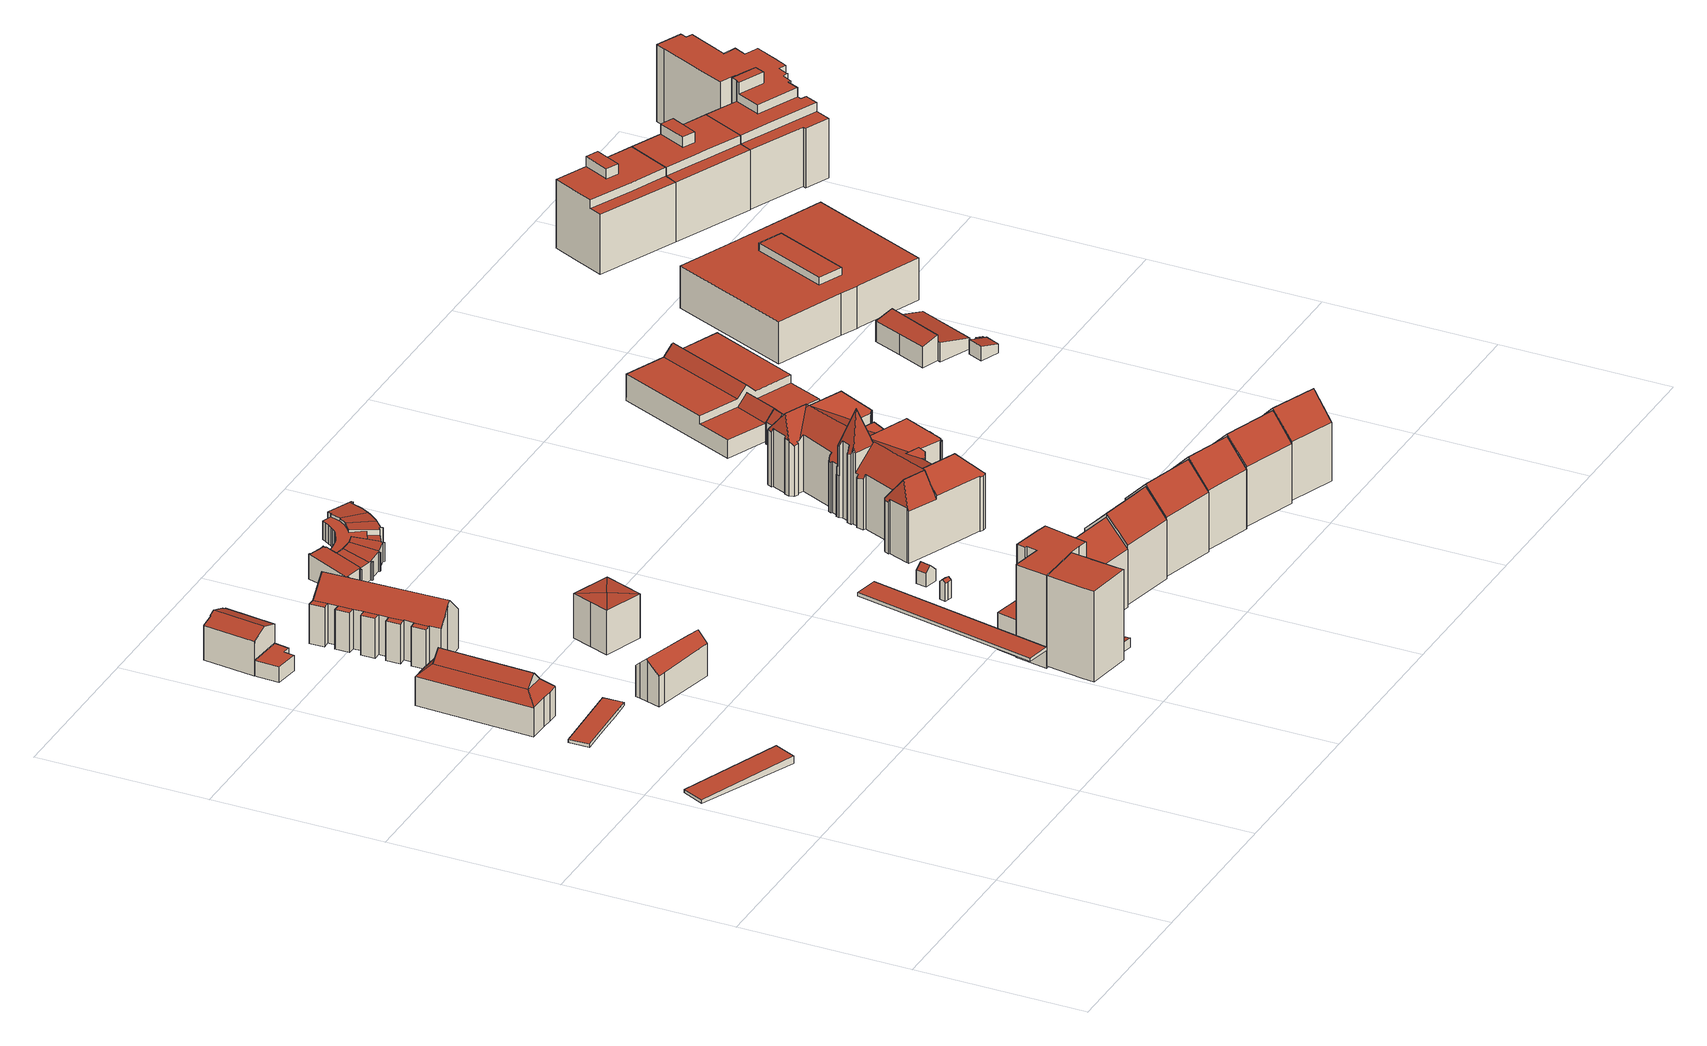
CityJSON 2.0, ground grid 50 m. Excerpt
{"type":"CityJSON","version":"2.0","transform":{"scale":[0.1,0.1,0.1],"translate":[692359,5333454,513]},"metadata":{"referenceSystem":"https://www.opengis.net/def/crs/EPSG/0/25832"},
"CityObjects":{
"building1":{"type":"Building","attributes":{"Gemeindeschluessel":"09162000","HoeheDach":"516.849","HoeheGrund":"512.830","Methode":"2000","NiedrigsteTraufeDesGebaeudes":"515.562","Geometrietyp2DReferenz":"3000","function":"53001_1800","roofType":"1000","measuredHeight":4.02},"geometry":[{"type":"MultiSurface","lod":"2","boundaries":[[[0,1,2,3]],[[3,2,4,5]],[[5,4,6,7]],[[4,2,1,6]],[[7,6,1,0]],[[7,0,3,5]]],"semantics":{"surfaces":[{"type":"WallSurface"},{"type":"RoofSurface"},{"type":"GroundSurface"}],"values":[0,0,0,1,0,2]}}]},
"building2":{"type":"Building","attributes":{"Gemeindeschluessel":"09162000","HoeheDach":"514.130","HoeheGrund":"513.130","Methode":"2000","NiedrigsteTraufeDesGebaeudes":"514.130","Geometrietyp2DReferenz":"3000","function":"53001_1800","roofType":"1000","measuredHeight":1},"geometry":[{"type":"MultiSurface","lod":"2","boundaries":[[[8,9,10,11,12,13,14,15,16,17]],[[18,19,20,21]],[[20,19,12,11,10,9,8]],[[12,19,18,13]],[[17,21,20,8]],[[18,21,17,16,15,14,13]]],"semantics":{"surfaces":[{"type":"GroundSurface"},{"type":"RoofSurface"},{"type":"WallSurface"}],"values":[0,1,2,2,2,2]}}]},
"building3":{"type":"Building","attributes":{"Gemeindeschluessel":"09162000","HoeheDach":"528.459","HoeheGrund":"513.400","Methode":"2000","NiedrigsteTraufeDesGebaeudes":"521.921","Geometrietyp2DReferenz":"3000","function":"31001_1000","roofType":"3100","measuredHeight":15.06,"storeysAboveGround":3},"geometry":[{"type":"MultiSurface","lod":"2","boundaries":[[[22,23,24,25,26,27,28,29,30]],[[22,30,31,32,33]],[[34,35,36,37]],[[29,38,31,30]],[[39,35,40]],[[27,41,42,28]],[[43,39,40,44]],[[23,45,46,24]],[[47,33,32,39,43]],[[44,40,35,34]],[[34,43,44]],[[23,22,33,47,45]],[[39,32,31,38,42,41,36,35]],[[24,46,48,25]],[[28,42,38,29]],[[34,37,48,46,45,47,43]],[[27,26,37,36,41]],[[25,48,37,26]]],"semantics":{"surfaces":[{"type":"GroundSurface"},{"type":"WallSurface"},{"type":"RoofSurface"}],"values":[0,1,2,1,1,1,2,1,2,2,1,1,2,1,1,2,1,1]}}]},
"building4":{"type":"Building","attributes":{"Gemeindeschluessel":"09162000","HoeheDach":"515.860","HoeheGrund":"513.400","Methode":"2000","NiedrigsteTraufeDesGebaeudes":"515.860","Geometrietyp2DReferenz":"3000","function":"51009_1610","roofType":"1000","measuredHeight":2.46},"geometry":[{"type":"MultiSurface","lod":"2","boundaries":[[[29,49,50,28]],[[28,50,51,52]],[[53,54,49,29]],[[52,51,54,53]],[[28,52,53,29]],[[49,54,51,50]]],"semantics":{"surfaces":[{"type":"WallSurface"},{"type":"GroundSurface"},{"type":"RoofSurface"}],"values":[0,0,0,0,1,2]}}]},
"building5":{"type":"Building","attributes":{"Gemeindeschluessel":"09162000","HoeheDach":"517.818","HoeheGrund":"513.230","Methode":"1000","NiedrigsteTraufeDesGebaeudes":"517.818","Geometrietyp2DReferenz":"3000","function":"31001_9998","roofType":"1000","measuredHeight":4.59},"geometry":[{"type":"MultiSurface","lod":"2","boundaries":[[[55,56,57,58]],[[59,60,61,62,63,64]],[[65,66,56,55]],[[60,67,58,57,68,61]],[[63,69,70,71,72,64]],[[73,66,65,74,71,70]],[[55,58,67,60,59,64,72,71,74,65]],[[62,61,68,57,56,66,73,70,69,63]]],"semantics":{"surfaces":[{"type":"WallSurface"},{"type":"GroundSurface"},{"type":"RoofSurface"}],"values":[0,0,0,0,0,0,1,2]}}]},
"building6":{"type":"Building","attributes":{"Gemeindeschluessel":"09162000","HoeheDach":"525.430","HoeheGrund":"513.213","Methode":"2000","NiedrigsteTraufeDesGebaeudes":"517.759","Geometrietyp2DReferenz":"3000","function":"31001_1000","roofType":"3100","measuredHeight":12.22,"storeysAboveGround":3},"geometry":[{"type":"MultiSurface","lod":"2","boundaries":[[[75,76,77,78]],[[75,79,80,81,82,76]],[[83,84,85,86,87,88,89]],[[90,89,88,91]],[[92,93,87,86,94,95]],[[81,94,86,85,82]],[[78,77,96,65]],[[71,83,89,90]],[[71,90,91,93,92,79,75,78,65]],[[96,77,76,82,85,84]],[[71,65,96,84,83]],[[81,80,95,94]],[[92,95,80,79]],[[91,88,87,93]]],"semantics":{"surfaces":[{"type":"WallSurface"},{"type":"RoofSurface"},{"type":"GroundSurface"}],"values":[0,0,1,0,0,0,0,0,2,1,0,1,0,0]}}]},
"building7":{"type":"Building","attributes":{"Gemeindeschluessel":"09162000","HoeheDach":"526.450","HoeheGrund":"513.939","Methode":"2000","NiedrigsteTraufeDesGebaeudes":"522.920","Geometrietyp2DReferenz":"3000","function":"31001_1000","roofType":"3100","measuredHeight":12.51,"storeysAboveGround":3},"geometry":[{"type":"MultiSurface","lod":"2","boundaries":[[[97,98,99,100]],[[101,102,103,104,105,106]],[[107,101,106,108]],[[109,105,104,98,97]],[[110,111,112,113]],[[108,106,105,109]],[[103,112,111,99,98,104]],[[114,102,101,107]],[[100,99,111,110]],[[113,112,103,102,114]],[[109,97,100,110,113,114,107,108]]],"semantics":{"surfaces":[{"type":"WallSurface"},{"type":"RoofSurface"},{"type":"GroundSurface"}],"values":[0,1,0,0,0,0,1,0,0,0,2]}}]},
"building8":{"type":"Building","attributes":{"Gemeindeschluessel":"09162000","HoeheDach":"530.520","HoeheGrund":"513.130","Methode":"2000","NiedrigsteTraufeDesGebaeudes":"524.890","Geometrietyp2DReferenz":"3000","function":"31001_1000","roofType":"3100","measuredHeight":17.39,"storeysAboveGround":4},"geometry":[{"type":"MultiSurface","lod":"2","boundaries":[[[115,116,117,118]],[[119,120,121,122]],[[123,124,125,126]],[[127,128,123,129]],[[130,124,131,132]],[[132,131,133,134]],[[134,133,118,117]],[[131,115,118,133]],[[135,136,137,138]],[[139,140,141,142,143,144,145,146,147,135,138,148,119,122,127,129,149,150,130,132,134,117,116,151,152,153,154,155,156,157]],[[158,159,160,157,156,155,154,161]],[[162,158,161,163,164]],[[157,160,165,139]],[[166,167,168,169,170,159,158,162,115,131,124,123,128,171,137,136,172]],[[121,128,127,122]],[[136,135,147,173]],[[148,138,137,171,120,119]],[[167,166,144,143]],[[129,123,126,149]],[[140,139,165,170,169,141]],[[152,164,163,153]],[[172,136,173,174]],[[165,160,159,170]],[[124,130,150,125]],[[149,126,125,150]],[[142,141,169,168,167,143]],[[116,115,162,151]],[[145,144,166,172,174,146]],[[153,163,161,154]],[[151,162,164,152]],[[146,174,173,147]],[[171,128,121,120]]],"semantics":{"surfaces":[{"type":"WallSurface"},{"type":"RoofSurface"},{"type":"GroundSurface"}],"values":[0,0,1,0,0,0,0,1,0,2,0,1,0,1,0,0,0,0,0,0,0,1,1,0,0,0,0,0,0,0,0,1]}}]},
"building9":{"type":"Building","attributes":{"Gemeindeschluessel":"09162000","HoeheDach":"548.123","HoeheGrund":"521.118","Methode":"1000","NiedrigsteTraufeDesGebaeudes":"548.123","Geometrietyp2DReferenz":"3000","function":"31001_1000","roofType":"1000","measuredHeight":27,"storeysAboveGround":6},"geometry":[{"type":"MultiSurface","lod":"2","boundaries":[[[175,176,177,178,179,180]],[[179,181,182,183,184,180]],[[185,186,187,188,183,182]],[[189,190,191,192]],[[193,189,192,176,175,180,184,183,188,187]],[[178,177,191,190,194,186,185,182,181,179]],[[189,193,187,186,194,190]],[[192,191,177,176]]],"semantics":{"surfaces":[{"type":"WallSurface"},{"type":"GroundSurface"},{"type":"RoofSurface"}],"values":[0,0,0,0,1,2,0,0]}}]},
"building10":{"type":"Building","attributes":{"Gemeindeschluessel":"09162000","HoeheDach":"529.768","HoeheGrund":"528.768","Methode":"1000","NiedrigsteTraufeDesGebaeudes":"529.768","Geometrietyp2DReferenz":"3000","function":"53001_1800","roofType":"1000","measuredHeight":1},"geometry":[{"type":"MultiSurface","lod":"2","boundaries":[[[195,196,197,198,199]],[[200,201,195,199]],[[202,201,200,203,204]],[[202,196,195,201]],[[197,196,202,204]],[[199,198,197,204,203,200]]],"semantics":{"surfaces":[{"type":"WallSurface"},{"type":"RoofSurface"},{"type":"GroundSurface"}],"values":[0,0,0,1,0,2]}}]},
"building11":{"type":"Building","attributes":{"Gemeindeschluessel":"09162000","HoeheDach":"528.390","HoeheGrund":"514.921","Methode":"2000","NiedrigsteTraufeDesGebaeudes":"528.092","Geometrietyp2DReferenz":"3000","function":"31001_3000","roofType":"3500","measuredHeight":13.47,"storeysAboveGround":3},"geometry":[{"type":"MultiSurface","lod":"2","boundaries":[[[205,206,207]],[[208,209,210,211]],[[212,208,211,213,214]],[[207,210,209,215]],[[205,207,215]],[[212,215,209,208]],[[213,206,205,214]],[[207,206,210]],[[213,211,210,206]],[[212,214,205,215]]],"semantics":{"surfaces":[{"type":"RoofSurface"},{"type":"WallSurface"},{"type":"GroundSurface"}],"values":[0,1,2,0,0,1,1,0,1,1]}}]},
"building12":{"type":"Building","attributes":{"Gemeindeschluessel":"09162000","HoeheDach":"531.820","HoeheGrund":"520.700","Methode":"2000","NiedrigsteTraufeDesGebaeudes":"531.820","Geometrietyp2DReferenz":"3000","function":"31001_1000","roofType":"1000","measuredHeight":11.12,"storeysAboveGround":3},"geometry":[{"type":"MultiSurface","lod":"2","boundaries":[[[216,217,218,219]],[[220,221,222,223,224,225]],[[223,222,226,218,217,227,228,224]],[[219,218,226,229]],[[221,220,225,230,231,216,219,229]],[[229,226,222,221]],[[231,227,217,216]],[[224,228,227,231,230,225]]],"semantics":{"surfaces":[{"type":"WallSurface"},{"type":"RoofSurface"},{"type":"GroundSurface"}],"values":[0,0,1,0,2,0,0,0]}}]},
"building13":{"type":"Building","attributes":{"Gemeindeschluessel":"09162000","HoeheDach":"524.373","HoeheGrund":"521.460","Methode":"2000","NiedrigsteTraufeDesGebaeudes":"523.253","Geometrietyp2DReferenz":"3000","function":"31001_2000","roofType":"1000","measuredHeight":2.91},"geometry":[{"type":"MultiSurface","lod":"2","boundaries":[[[232,233,234,235]],[[236,237,238,239]],[[240,237,236,233,232]],[[235,234,239,238,241]],[[233,236,239,234]],[[240,232,235,241]],[[240,241,238,237]]],"semantics":{"surfaces":[{"type":"WallSurface"},{"type":"GroundSurface"},{"type":"RoofSurface"}],"values":[0,0,1,2,0,0,0]}}]},
"building14":{"type":"Building","attributes":{"Gemeindeschluessel":"09162000","HoeheDach":"548.092","HoeheGrund":"520.410","Methode":"1000","NiedrigsteTraufeDesGebaeudes":"548.092","Geometrietyp2DReferenz":"3000","function":"31001_1000","roofType":"1000","measuredHeight":27.68,"storeysAboveGround":5},"geometry":[{"type":"MultiSurface","lod":"2","boundaries":[[[242,243,244,245]],[[246,247,186,248,182,249]],[[182,250,251,252,253,249]],[[254,255,256,257]],[[258,259,243,242]],[[260,261,262,263]],[[263,262,264,265]],[[266,267,261,260]],[[257,256,268,269]],[[270,258,242,245,247,246,249,253,252,271,266,260,263,265,254,257,269]],[[248,186,244,243,259,272,268,256,255,264,262,261,267,273,251,250,182]],[[258,270,269,268,272,259]],[[245,244,186,247]],[[265,264,255,254]],[[273,267,266,271,252,251]]],"semantics":{"surfaces":[{"type":"WallSurface"},{"type":"GroundSurface"},{"type":"RoofSurface"}],"values":[0,0,0,0,0,0,0,0,0,1,2,0,0,0,0]}}]},
"building15":{"type":"Building","attributes":{"Gemeindeschluessel":"09162000","HoeheDach":"530.670","HoeheGrund":"524.721","Methode":"2000","NiedrigsteTraufeDesGebaeudes":"529.977","Geometrietyp2DReferenz":"3000","function":"31001_2000","roofType":"3100","measuredHeight":5.95},"geometry":[{"type":"MultiSurface","lod":"2","boundaries":[[[274,275,276,277]],[[278,279,280,281]],[[282,280,279,283,284]],[[285,286,275,274]],[[281,280,282,286,285]],[[287,283,279,278]],[[277,287,278,281,285,274]],[[277,276,284,283,287]],[[275,286,282,284,276]]],"semantics":{"surfaces":[{"type":"WallSurface"},{"type":"RoofSurface"},{"type":"GroundSurface"}],"values":[0,0,1,0,0,0,2,0,1]}}]},
"building16":{"type":"Building","attributes":{"Gemeindeschluessel":"09162000","HoeheDach":"534.645","HoeheGrund":"528.889","Methode":"1000","NiedrigsteTraufeDesGebaeudes":"532.403","Geometrietyp2DReferenz":"3000","function":"31001_2000","roofType":"3100","measuredHeight":5.76},"geometry":[{"type":"MultiSurface","lod":"2","boundaries":[[[288,289,290,291]],[[292,293,294,289,288]],[[291,290,295,296,297]],[[292,288,291,297]],[[290,289,294,295]],[[297,296,293,292]],[[295,294,293,296]]],"semantics":{"surfaces":[{"type":"WallSurface"},{"type":"GroundSurface"},{"type":"RoofSurface"}],"values":[0,0,0,1,2,0,2]}}]},
"building17":{"type":"Building","attributes":{"Gemeindeschluessel":"09162000","HoeheDach":"545.190","HoeheGrund":"520.794","Methode":"1000","NiedrigsteTraufeDesGebaeudes":"538.064","Geometrietyp2DReferenz":"3000","function":"31001_1000","roofType":"3100","measuredHeight":24.4,"storeysAboveGround":5},"geometry":[{"type":"MultiSurface","lod":"2","boundaries":[[[298,299,300,301,302,303,304]],[[305,298,304,306]],[[307,308,309,310]],[[306,304,303,311]],[[311,303,302,312]],[[300,309,308,301]],[[312,307,310,313,305,306,311]],[[313,299,298,305]],[[310,309,300,299,313]],[[312,302,301,308,307]]],"semantics":{"surfaces":[{"type":"RoofSurface"},{"type":"WallSurface"},{"type":"GroundSurface"}],"values":[0,1,1,1,1,0,2,1,1,1]}}]},
"building18":{"type":"Building","attributes":{"Gemeindeschluessel":"09162000","HoeheDach":"520.760","HoeheGrund":"513.378","Methode":"2000","NiedrigsteTraufeDesGebaeudes":"517.345","Geometrietyp2DReferenz":"3000","function":"31001_9998","roofType":"1000","measuredHeight":7.38,"storeysAboveGround":1},"geometry":[{"type":"MultiSurface","lod":"2","boundaries":[[[314,315,316,317,318,319]],[[320,321,322,323]],[[317,324,325,326,327,318]],[[325,324,328,329]],[[330,331,332,333,334,335,336,337]],[[338,339,340,341,342]],[[343,344,345,346]],[[347,348,349,350]],[[351,352,353,354]],[[355,334,333,356]],[[357,358,359,360]],[[361,362,358,357]],[[363,364,365,366]],[[367,368,369,370]],[[371,372,373,374]],[[375,323,322,376,377,378]],[[379,380,381,382]],[[317,316,383,384,385,386,328,324]],[[387,374,373,388,337,336]],[[354,353,348,347]],[[389,390,391,392]],[[342,393,394,395,326,325,329,396,397,398,399,400,401,402,403,404,405,406,381,380,407,359,358,362,408,338]],[[392,391,409,410]],[[327,326,395,411]],[[412,384,383,413]],[[366,365,414,415]],[[416,417,418,419]],[[420,421,422,423]],[[410,409,421,420]],[[424,425,426,412,413,315,314,371,374,387,427,355,356,389,392,410,420,423,428,320,323,375,351,354,347,350,429,430,343,346,367,370,363,366,415,361,357,360,431,379,382,432,433,434,435,436,437,438,439,440,441,442,416,419,443,444]],[[431,407,380,379]],[[443,445,446,444]],[[389,356,333,332,390]],[[435,403,402,436]],[[393,331,330,394]],[[426,385,384,412]],[[376,341,340,447,377]],[[419,418,445,443]],[[448,449,424,444,446]],[[417,450,451,452,453,448,446,445,418]],[[408,454,339,338]],[[432,406,405,433]],[[330,337,388,411,395,394]],[[375,378,352,351]],[[436,402,401,437]],[[413,383,316,315]],[[430,455,344,343]],[[441,451,450,442]],[[361,415,414,454,408,362]],[[360,359,407,431]],[[370,369,364,363]],[[434,404,403,435]],[[447,340,339]],[[387,336,335,427]],[[322,321,456,422,421,409,391,390,332,331,341,376]],[[429,457,455,430]],[[457,349,348,353,352,378,377,447,339,454,414,365,364,369,368,345,344,455]],[[388,373,372,319,318,327,411]],[[433,405,404,434]],[[329,328,453,396]],[[417,416,442,450]],[[423,422,456,428]],[[386,458,449,448,453,328]],[[437,401,400,438]],[[342,341,331,393]],[[427,335,334,355]],[[346,345,368,367]],[[438,400,399,439]],[[382,381,406,432]],[[439,399,398,440]],[[424,449,458,425]],[[396,453,452,397]],[[426,425,458,386,385]],[[441,440,398,397,452,451]],[[314,319,372,371]],[[428,456,321,320]],[[350,349,457,429]]],"semantics":{"surfaces":[{"type":"WallSurface"},{"type":"RoofSurface"},{"type":"GroundSurface"}],"values":[0,0,0,0,1,0,0,0,0,0,0,0,0,0,0,0,0,1,0,0,0,1,0,0,0,0,0,0,0,2,0,0,0,0,0,0,1,0,0,1,0,0,0,0,0,0,0,0,0,0,0,0,0,0,1,0,1,1,0,0,0,0,1,0,0,0,0,0,0,0,0,0,0,0,0,0,0]}}]},
"building19":{"type":"Building","attributes":{"Gemeindeschluessel":"09162000","HoeheDach":"546.308","HoeheGrund":"521.465","Methode":"2000","NiedrigsteTraufeDesGebaeudes":"539.099","Geometrietyp2DReferenz":"3000","function":"31001_1000","roofType":"3100","measuredHeight":24.84,"storeysAboveGround":5},"geometry":[{"type":"MultiSurface","lod":"2","boundaries":[[[459,460,461,462,463,464]],[[465,466,461,460]],[[463,462,467,468]],[[469,465,460,459]],[[466,467,462,461]],[[459,464,470,471,469]],[[470,468,467,471]],[[465,469,471,467,466]],[[470,464,463,468]]],"semantics":{"surfaces":[{"type":"GroundSurface"},{"type":"WallSurface"},{"type":"RoofSurface"}],"values":[0,1,1,1,1,1,2,2,1]}}]},
"building20":{"type":"Building","attributes":{"Gemeindeschluessel":"09162000","HoeheDach":"547.067","HoeheGrund":"522.280","Methode":"2000","NiedrigsteTraufeDesGebaeudes":"539.936","Geometrietyp2DReferenz":"3000","function":"31001_1000","roofType":"3100","measuredHeight":24.79,"storeysAboveGround":5},"geometry":[{"type":"MultiSurface","lod":"2","boundaries":[[[472,473,474,475]],[[476,477,478,479]],[[475,477,476,480,472]],[[472,480,481,473]],[[481,482,483,474,473]],[[476,479,484,482,481,480]],[[479,478,485,484]],[[478,477,475,474,483,485]],[[484,485,483,482]]],"semantics":{"surfaces":[{"type":"RoofSurface"},{"type":"WallSurface"},{"type":"GroundSurface"}],"values":[0,1,1,1,1,2,1,0,1]}}]},
"building21":{"type":"Building","attributes":{"name":"Grund- und Mittelschule München, Hochstraße 31","Gemeindeschluessel":"09162000","HoeheDach":"562.000","HoeheGrund":"529.780","Methode":"2000","NiedrigsteTraufeDesGebaeudes":"542.286","Geometrietyp2DReferenz":"3000","function":"31001_9998","roofType":"3200","measuredHeight":32.22,"storeysAboveGround":3},"geometry":[{"type":"MultiSurface","lod":"2","boundaries":[[[486,487,488,489]],[[490,491,492,493,494,495,496]],[[497,498,499,500]],[[501,489,488,502,503,504,505]],[[506,507,508,509]],[[510,511,512,513,514,515]],[[516,517,518,519,520,521]],[[522,523,524]],[[525,526,527,528]],[[529,530,531,532]],[[533,534,535,536]],[[537,538,539,540,541,542,543,544,545]],[[546,547,548,549]],[[528,527,550,551,552,553]],[[554,555,556,557,558,559,560,561]],[[505,504,562,563]],[[564,519,518,565]],[[566,567,568,569,570,571]],[[488,487,548,547,572,502]],[[573,574,575,576,577,578,512,511,579]],[[580,581,582,583]],[[584,585,496,495,586]],[[587,588,589,590,591,539,538,592]],[[593,594,595,596,597,598]],[[599,600,601,602,603,604,605,606,607,608,609,610,611,612,613,614,615,616,617,618,546,549,486,489,501,505,563,619,620,621,591,590,589,588,622,623,624,625,626,627,628,629,630,631,632,633,634,635,636,637,529,532,638,639,640,641,642,643,644,645,506,509,515,514,513,646,647,648,649,650,598,597,596,651,652,653,654,655,656,657,658,659,660,661,533,536,662,663,664,665,666,667,668,669,670,671,672,556,555,554,561,673,674,584,586,675,676,677,678,497,500,580,583,679,680,681,682,683,564,565]],[[684,685,686,687,582,581,499,498,491,490]],[[603,602,688,689,690,604]],[[624,623,622,691,569,568]],[[692,693,524]],[[694,666,665,664,695,696,697]],[[542,562,504,503,698,699,700,701,543]],[[702,703,704,705,706,657,656,655,654]],[[707,708,557,556,672,671]],[[709,635,634,633,710,711]],[[601,712,688,602]],[[713,704,703]],[[702,654,653,714]],[[715,716,709,711,717]],[[701,700,616,615,614,718]],[[616,700,699,617]],[[635,709,716,636]],[[719,522,524,693]],[[720,718,614,613,612,526,525]],[[572,698,503,502]],[[658,657,706,721,722,659]],[[573,723,724,725,726,727,728,729,713,703,702,714,730,731,595,594,593,574]],[[513,512,578,646]],[[492,491,498,497,678,677]],[[732,733,560,559,558,684,490,585]],[[666,694,734,667]],[[626,625,624,568,567,566,735,627]],[[561,560,733,673]],[[645,736,507,506]],[[737,738,723,573]],[[739,685,684,740]],[[549,548,487,486]],[[741,742,710,633,632,631,630,743]],[[659,722,744,660]],[[668,745,746,669]],[[669,746,747,670]],[[687,686,748,749,750,682,681,680,679,583,582]],[[675,494,493,676]],[[607,606,605,604,690,751,752,753,754]],[[588,587,691,622]],[[642,641,640,639,755,756,757,758,759,760,643]],[[663,761,695,664]],[[579,511,510,508,507,736,762]],[[731,730,714,653,652,651]],[[763,720,525,528,553]],[[621,540,539,591]],[[490,496,585]],[[763,553,552,754,753,752,751,740,764,765,766,767,768,523,545]],[[676,493,492,677]],[[685,748,686]],[[601,600,599,517,516,712]],[[565,518,517,599]],[[596,595,731,651]],[[674,732,585,584]],[[569,691,587,592,570]],[[646,578,577,647]],[[586,495,494,675]],[[769,770,522,719]],[[500,499,581,580]],[[620,541,540,621]],[[771,693,692,697,696,772,773]],[[758,757,737]],[[774,717,711,710,742,741,723]],[[713,729,769]],[[670,747,707,671]],[[529,637,636,716,715,530]],[[620,619,563,562,542,541]],[[673,733,732,674]],[[773,772,696,695,761]],[[721,706,705,719,693,771,535,534,775,744,722]],[[509,508,510,515]],[[751,690,689,688,712,516,521,776,740]],[[729,545,523,522,770,769]],[[533,661,660,744,775,534]],[[647,577,576,648]],[[760,762,736,645,644,643]],[[713,769,719,705,704]],[[519,564,683,682,750,520]],[[532,531,777,638]],[[741,743,778,779,735,566,571,537,545,729,728,727,726,725,724,723]],[[575,574,593,598,650,649,648,576]],[[630,629,628,627,735,779,778,743]],[[570,592,538,537,571]],[[524,523,768,767,766,765,764,740,684,558,557,708,707,747,746,745,734,694,697,692]],[[756,755,777,531,530,715,717,774,723,738,737,757]],[[667,734,745,668]],[[759,758,737,573,579,762,760]],[[698,572,547,546,618,617,699]],[[662,536,535,771,773,761,663]],[[638,777,755,639]],[[544,543,701,718,720,763,545]],[[776,521,520,750,749,748,685,739,740]],[[552,551,550,610,609,608,607,754]],[[526,612,611,610,550,527]]],"semantics":{"surfaces":[{"type":"WallSurface"},{"type":"RoofSurface"},{"type":"GroundSurface"}],"values":[0,1,0,0,0,0,1,0,1,0,0,1,0,1,0,0,0,1,1,1,0,0,0,0,2,1,0,0,0,0,1,0,0,0,0,0,0,1,0,0,0,1,0,0,0,1,0,0,1,0,0,0,0,0,0,0,0,0,0,0,0,0,0,0,0,0,1,0,1,0,0,1,0,0,0,0,0,0,1,0,0,1,0,0,0,0,1,0,0,0,0,0,1,1,0,1,0,0,0,0,1,0,0,1,0,0,1,1,1,0,1,0,0,0,1,1,0,0]}}]},
"building22":{"type":"Building","attributes":{"Gemeindeschluessel":"09162000","HoeheDach":"547.842","HoeheGrund":"523.050","Methode":"1000","NiedrigsteTraufeDesGebaeudes":"540.633","Geometrietyp2DReferenz":"3000","function":"31001_1000","roofType":"3100","measuredHeight":24.79,"storeysAboveGround":5},"geometry":[{"type":"MultiSurface","lod":"2","boundaries":[[[780,781,782,783]],[[784,785,786,787]],[[788,789,783,782,790,791]],[[792,793,780,783,789]],[[785,784,794,795,781,780,793,792]],[[796,787,786,797,798,799]],[[797,786,785,792,789,788,800,798]],[[795,794,784,787,796,799,801,791,790,782,781]],[[798,800,788,791,801,799]]],"semantics":{"surfaces":[{"type":"WallSurface"},{"type":"RoofSurface"},{"type":"GroundSurface"}],"values":[0,0,0,1,0,0,1,2,0]}}]},
"building23":{"type":"Building","attributes":{"Gemeindeschluessel":"09162000","HoeheDach":"548.525","HoeheGrund":"523.724","Methode":"1000","NiedrigsteTraufeDesGebaeudes":"541.438","Geometrietyp2DReferenz":"3000","function":"31001_1000","roofType":"3100","measuredHeight":24.8,"storeysAboveGround":5},"geometry":[{"type":"MultiSurface","lod":"2","boundaries":[[[802,803,804,805]],[[806,807,808,809]],[[810,811,809,808]],[[812,802,805,813]],[[814,803,802,812,815]],[[812,813,810,808,807,815]],[[814,806,809,811,804,803]],[[804,811,810,813,805]],[[814,815,807,806]]],"semantics":{"surfaces":[{"type":"WallSurface"},{"type":"RoofSurface"},{"type":"GroundSurface"}],"values":[0,0,0,1,0,1,2,0,0]}}]},
"building24":{"type":"Building","attributes":{"Gemeindeschluessel":"09162000","HoeheDach":"535.767","HoeheGrund":"526.405","Methode":"2000","NiedrigsteTraufeDesGebaeudes":"530.107","Geometrietyp2DReferenz":"3000","function":"51009_1610","roofType":"1000","measuredHeight":9.36},"geometry":[{"type":"MultiSurface","lod":"2","boundaries":[[[816,817,818,819]],[[820,821,822,823,824,825]],[[826,827,828,829,830,831]],[[832,833,831,830]],[[834,835,836,837]],[[821,817,816,838,839,840,822]],[[822,840,836,835,841,823]],[[824,823,841,827,826,831,833]],[[818,825,824,842,819]],[[837,836,840,839]],[[841,835,834,843,828,827]],[[817,821,820,825,818]],[[842,824,833,832]],[[837,839,838,816,819,842,832,830,829,828,843,834]]],"semantics":{"surfaces":[{"type":"WallSurface"},{"type":"RoofSurface"},{"type":"GroundSurface"}],"values":[0,0,0,0,0,0,1,1,0,0,0,1,0,2]}}]},
"building25":{"type":"Building","attributes":{"Gemeindeschluessel":"09162000","HoeheDach":"549.160","HoeheGrund":"524.630","Methode":"1000","NiedrigsteTraufeDesGebaeudes":"542.030","Geometrietyp2DReferenz":"3000","function":"31001_1000","roofType":"3100","measuredHeight":24.53,"storeysAboveGround":5},"geometry":[{"type":"MultiSurface","lod":"2","boundaries":[[[844,845,846,847]],[[848,849,850,851]],[[852,853,854,855]],[[846,845,848,851,854,853]],[[847,846,853,852]],[[854,851,850,856,857,855]],[[845,844,858,859,849,848]],[[856,850,849,859]],[[858,844,847,852,855,857,856,859]]],"semantics":{"surfaces":[{"type":"WallSurface"},{"type":"RoofSurface"},{"type":"GroundSurface"}],"values":[0,1,0,1,0,0,0,0,2]}}]},
"building26":{"type":"Building","attributes":{"Gemeindeschluessel":"09162000","HoeheDach":"538.020","HoeheGrund":"527.053","Methode":"2000","NiedrigsteTraufeDesGebaeudes":"532.610","Geometrietyp2DReferenz":"3000","function":"31001_9998","roofType":"3100","measuredHeight":10.97},"geometry":[{"type":"MultiSurface","lod":"2","boundaries":[[[860,861,862,863]],[[864,865,866,867,860,863,868,869,870,871]],[[872,873,874,875,876]],[[877,873,872,878,879,880,881,882,883,884]],[[881,885,886,882]],[[876,875,865,864,887]],[[880,879,888,871,870,889]],[[878,887,888,879]],[[881,880,889,890,885]],[[868,891,886,885,890,869]],[[873,877,892,893,874]],[[892,867,866,893]],[[883,882,886,891,894]],[[872,876,887,878]],[[887,864,871,888]],[[877,884,861,860,867,892]],[[874,893,866,865,875]],[[863,862,894,891,868]],[[884,883,894,862,861]],[[869,890,889,870]]],"semantics":{"surfaces":[{"type":"RoofSurface"},{"type":"WallSurface"},{"type":"GroundSurface"}],"values":[0,1,1,2,1,0,1,1,1,0,1,0,1,1,0,1,0,0,1,0]}}]},
"building27":{"type":"Building","attributes":{"Gemeindeschluessel":"09162000","HoeheDach":"534.115","HoeheGrund":"529.817","Methode":"2000","NiedrigsteTraufeDesGebaeudes":"531.951","Geometrietyp2DReferenz":"3000","function":"31001_2000","roofType":"2100","measuredHeight":4.3,"storeysAboveGround":1},"geometry":[{"type":"MultiSurface","lod":"2","boundaries":[[[895,896,897,898,899,900]],[[901,902,903,904]],[[898,897,905,906]],[[906,907,899,898]],[[908,909,902,901]],[[909,910,905,897,896,903,902]],[[904,903,896,895]],[[895,900,911,912,908,901,904]],[[912,910,909,908]],[[900,899,907,911]],[[911,907,906,905,910,912]]],"semantics":{"surfaces":[{"type":"WallSurface"},{"type":"RoofSurface"},{"type":"GroundSurface"}],"values":[0,0,0,1,0,1,0,2,0,0,0]}}]},
"building28":{"type":"Building","attributes":{"Gemeindeschluessel":"09162000","HoeheDach":"537.290","HoeheGrund":"529.722","Methode":"2000","NiedrigsteTraufeDesGebaeudes":"532.926","Geometrietyp2DReferenz":"3000","function":"31001_3020","roofType":"2100","measuredHeight":7.57,"storeysAboveGround":2},"geometry":[{"type":"MultiSurface","lod":"2","boundaries":[[[913,914,915,916]],[[917,918,919,920,921]],[[922,923,924,918,925]],[[926,927,914,913]],[[924,928,919,918]],[[921,920,927,926]],[[929,922,925,930]],[[929,930,917,921,926,913,916,931,932]],[[932,923,922,929]],[[931,924,923,932]],[[916,915,928,924,931]],[[930,925,918,917]],[[919,928,915,914,927,920]]],"semantics":{"surfaces":[{"type":"WallSurface"},{"type":"RoofSurface"},{"type":"GroundSurface"}],"values":[0,0,1,0,0,0,0,2,0,0,0,0,1]}}]},
"building29":{"type":"Building","attributes":{"Gemeindeschluessel":"09162000","HoeheDach":"544.530","HoeheGrund":"529.731","Methode":"2000","NiedrigsteTraufeDesGebaeudes":"542.290","Geometrietyp2DReferenz":"3000","function":"31001_3020","roofType":"1000","measuredHeight":14.8,"storeysAboveGround":3},"geometry":[{"type":"MultiSurface","lod":"2","boundaries":[[[933,934,935,936,937,938,939,940,941,942],[943,944,945,946]],[[947,933,942,948]],[[949,950,936,935,934,951]],[[952,939,938,953]],[[953,938,937,954]],[[944,955,956,945]],[[951,934,933,947]],[[943,957,955,944]],[[954,937,936,950]],[[950,949,951,947,948,958,959,952,953,954]],[[940,939,952,959,958,941]],[[946,960,957,943]],[[948,942,941,958]],[[956,955,957,960]],[[945,956,960,946]]],"semantics":{"surfaces":[{"type":"RoofSurface"},{"type":"WallSurface"},{"type":"GroundSurface"}],"values":[0,1,1,1,1,1,1,1,1,2,1,1,1,0,1]}}]},
"building30":{"type":"Building","attributes":{"Gemeindeschluessel":"09162000","HoeheDach":"551.310","HoeheGrund":"527.940","Methode":"2000","NiedrigsteTraufeDesGebaeudes":"545.700","Geometrietyp2DReferenz":"3000","function":"31001_1000","roofType":"1000","measuredHeight":23.37,"storeysAboveGround":7},"geometry":[{"type":"MultiSurface","lod":"2","boundaries":[[[961,962,963,964]],[[962,965,966,963]],[[967,965,962,961]],[[968,969,970,971,972,973,974,975,976]],[[977,978,979,980,981,982,983,984,985]],[[986,987,968,976,988,989,979,978]],[[969,968,987,986,978,977]],[[989,988,976,975,974,967,961,964,990,981,980,979]],[[972,971,970,985,984,983,982,991,992,973]],[[964,963,966,990]],[[970,969,977,985]],[[990,966,965,967,974,973,992,991,982,981]]],"semantics":{"surfaces":[{"type":"WallSurface"},{"type":"RoofSurface"},{"type":"GroundSurface"}],"values":[0,1,0,0,0,0,1,1,2,0,0,0]}}]},
"building31":{"type":"Building","attributes":{"Gemeindeschluessel":"09162000","HoeheDach":"551.350","HoeheGrund":"527.940","Methode":"2000","NiedrigsteTraufeDesGebaeudes":"545.720","Geometrietyp2DReferenz":"3000","function":"31001_1000","roofType":"1000","measuredHeight":23.41,"storeysAboveGround":7},"geometry":[{"type":"MultiSurface","lod":"2","boundaries":[[[993,994,995,996]],[[997,998,969,970]],[[999,1000,1001,1002,1003,1004,1005,1006,1007,974,1008,1009]],[[1010,1011,997,970,1012,1013,973,1014,1015,1016]],[[998,1017,1018,1019,1020,969]],[[969,1020,1009,1008,974,973,1013,1012,970]],[[1004,994,993,1005]],[[1005,993,996,1006]],[[1006,996,995,1007]],[[1007,995,994,1004,1003,1016,1015,1014,973,974]],[[1017,998,997,1011,1010,1016,1003,1002,1001]],[[1019,1018,1017,1001,1000,999,1009,1020]]],"semantics":{"surfaces":[{"type":"RoofSurface"},{"type":"WallSurface"},{"type":"GroundSurface"}],"values":[0,1,0,2,0,1,1,1,1,1,1,1]}}]},
"building32":{"type":"Building","attributes":{"Gemeindeschluessel":"09162000","HoeheDach":"554.390","HoeheGrund":"527.950","Methode":"2000","NiedrigsteTraufeDesGebaeudes":"542.660","Geometrietyp2DReferenz":"3000","function":"31001_1000","roofType":"1000","measuredHeight":26.44,"storeysAboveGround":8},"geometry":[{"type":"MultiSurface","lod":"2","boundaries":[[[1021,1022,1023,1024]],[[1025,1026,1027,1028,1029,1030]],[[1031,1032,1033,1034]],[[1035,1036,1037,1038,1039,1040,1041]],[[1042,1031,1034,1043,1044,1045,1046,1047,1048,1049,1050,1051,1052,1053,1054,1055,1056,1057,1058,1059,1060,1061,1062,1063,1064,1065,1021,1024,1066,1067,1068,1069,1027,1026,1025,1070,1071]],[[1069,1072,1028,1027]],[[1073,1041,1040,1074,1075,1076,1077,1078,1065,1064,1063,1062,1061,1060]],[[1079,1080,1075,1074]],[[1081,1082,1083,1084,1085,1086,1087,1088,1003,1001]],[[1085,1084,1050,1049,1048,1089,1090]],[[1085,1090,1091,1086]],[[1090,1089,1092,1093,1094,1095,1096,1033,1032,1097,1098,1099,1030,1029,1028,1072,1100,1101,1102,1023,1022,1078,1077,1076,1075,1080,1038,1037,1103,1104,1091]],[[1103,1105,1106,1104]],[[1031,1042,1071,1098,1097,1032]],[[1037,1036,1105,1103]],[[1047,1092,1089,1048]],[[1039,1079,1074,1040]],[[1039,1038,1080,1079]],[[1045,1044,1043,1034,1033,1096,1095,1094]],[[1069,1068,1067,1101,1100,1072]],[[1107,1108,1109,1110,1111,1017,998]],[[1055,1107,998,1056]],[[1099,1098,1071,1070,1025,1030]],[[1110,1109,1053,1052,1051,1083,1082]],[[1105,1036,1035,1041,1073,1112,1106]],[[1046,1093,1092,1047]],[[1111,1110,1082,1081,1001,1017]],[[1065,1078,1022,1021]],[[1066,1102,1101,1067]],[[1050,1084,1083,1051]],[[1088,1112,1073,1060,1059,1058,1003]],[[1054,1108,1107,1055]],[[998,1017,1001,1003,1058,1057,1056]],[[1024,1023,1102,1066]],[[1091,1104,1106,1112,1088,1087,1086]],[[1045,1094,1093,1046]],[[1053,1109,1108,1054]]],"semantics":{"surfaces":[{"type":"WallSurface"},{"type":"GroundSurface"},{"type":"RoofSurface"}],"values":[0,0,0,0,1,0,0,0,2,0,0,2,0,0,0,0,2,0,0,0,2,0,0,0,2,0,0,0,0,0,0,0,0,0,0,0,0]}}]}
},
"vertices":[
[34,903,16],[34,903,26],[318,776,38],[318,776,16],[289,712,38],[289,712,16],[5,839,26],[5,839,16],
[157,1291,1],[226,1294,1],[282,1297,1],[324,1299,1],[385,1302,1],[388,1242,1],[327,1239,1],[285,1237,1],[229,1234,1],[160,1231,1],[388,1242,11],[385,1302,11],[157,1291,11],[160,1231,11],
[266,1542,4],[260,1378,4],[231,1378,4],[199,1380,4],[140,1382,4],[154,1726,4],[200,1724,4],[262,1721,4],[274,1721,4],[274,1721,89],[274,1717,93],[266,1542,93],[170,1411,122],[182,1689,122],[154,1724,91],[140,1382,91],[262,1721,89],[244,1687,122],[213,1688,155],[154,1726,89],[200,1724,89],[233,1408,122],[201,1409,155],[260,1378,91],[231,1378,90],[260,1379,93],[199,1380,91],
[262,1721,29],[200,1724,29],[201,1743,29],[201,1743,4],[263,1740,4],[263,1740,29],
[208,2111,2],[208,2111,48],[186,2114,48],[186,2114,2],[174,2083,2],[181,2082,2],[181,2082,48],[174,2083,48],[111,2092,48],[111,2092,2],[215,2154,2],[215,2154,48],[181,2083,2],[181,2083,48],[112,2125,48],[114,2163,48],[114,2163,2],[112,2125,2],[119,2163,48],[119,2163,2],
[225,2304,2],[225,2304,108],[232,2302,106],[232,2302,2],[228,2323,2],[228,2323,48],[226,2308,48],[226,2308,108],[114,2163,105],[164,2159,124],[183,2312,124],[164,2314,117],[163,2311,117],[131,2316,105],[113,2164,105],[113,2164,2],[131,2316,2],[166,2332,2],[163,2311,2],[164,2314,48],[166,2332,48],[215,2154,105],
[427,1216,9],[427,1216,114],[431,1230,101],[431,1230,9],[430,1148,100],[602,1107,107],[611,1138,135],[420,1193,135],[420,1192,133],[409,1153,99],[430,1148,9],[409,1153,9],[420,1192,9],[620,1169,9],[620,1169,107],[611,1138,134],[611,1138,9],[602,1107,9],
[347,2036,119],[347,2036,1],[326,2036,1],[326,2036,119],[332,1851,1],[332,1851,119],[330,1893,119],[330,1893,1],[350,1923,119],[349,1965,119],[328,1964,119],[329,1923,119],[351,1894,1],[351,1894,119],[350,1923,1],[349,1965,1],[348,1994,119],[348,1994,1],[327,1994,119],[327,1994,1],[353,1823,1],[353,1823,119],[353,1852,120],[353,1852,1],[465,1751,1],[410,1749,1],[399,1749,1],[377,1748,1],[356,1748,1],[355,1781,1],[354,1781,1],[334,1780,1],[333,1822,1],[352,1852,1],[329,1923,1],[328,1964,1],[346,2066,1],[325,2065,1],[323,2107,1],[343,2107,1],[344,2107,1],[400,2108,1],[454,2109,1],[344,2107,119],[400,2108,175],[454,2109,119],[343,2107,119],[346,2066,119],[323,2107,119],[325,2065,119],[465,1751,119],[355,1781,120],[356,1748,120],[377,1748,141],[399,1749,164],[410,1749,175],[352,1852,119],[354,1781,119],[333,1822,119],[334,1780,119],
[893,145,81],[1025,124,81],[1025,124,351],[893,145,351],[892,145,351],[892,145,81],[897,179,351],[913,289,351],[913,289,81],[897,179,81],[971,286,351],[1045,282,351],[1045,282,81],[971,286,81],[1037,222,81],[1037,222,351],[1028,145,351],[1028,145,81],[1044,274,81],[1044,274,351],
[797,281,168],[907,825,168],[907,825,158],[854,561,158],[797,281,158],[866,267,158],[866,267,168],[976,811,168],[922,547,158],[976,811,158],
[686,1339,151],[727,1452,151],[650,1417,154],[593,1437,19],[593,1437,151],[614,1494,151],[614,1494,19],[573,1380,19],[727,1452,19],[686,1339,19],[573,1380,151],
[1022,424,77],[1022,424,188],[1018,401,188],[1018,401,77],[952,380,77],[1017,366,77],[1017,366,188],[952,380,188],[929,384,188],[929,384,77],[1024,399,188],[940,442,188],[929,385,188],[1024,399,77],[929,385,77],[940,442,77],
[1094,191,85],[1049,201,85],[1049,201,105],[1094,191,105],[1037,222,85],[1028,145,85],[1028,145,114],[1037,222,103],[1083,133,85],[1083,133,114],
[1110,271,74],[1110,271,351],[1081,277,351],[1081,277,74],[992,285,74],[1045,282,74],[992,285,351],[913,289,74],[927,374,351],[929,384,351],[929,384,74],[927,374,74],[1023,427,74],[1023,427,351],[1105,409,351],[1105,409,74],[1123,333,74],[1123,333,351],[1024,399,74],[1024,399,351],[1018,401,351],[1018,401,74],[1022,424,351],[1022,424,74],[1017,366,74],[1017,366,351],[1138,401,351],[1138,401,74],[1128,356,74],[1010,368,74],[1128,356,351],[1010,368,351],
[1050,636,117],[1050,636,170],[1041,639,170],[1041,639,117],[1054,655,117],[1054,655,170],[1069,652,170],[1069,652,117],[1067,642,177],[1045,657,170],[1043,648,177],[1064,633,117],[1064,633,170],[1045,657,117],
[1067,706,159],[1067,706,194],[1060,675,194],[1060,675,159],[1027,715,159],[1027,715,199],[1045,711,216],[1037,680,216],[1021,684,200],[1021,684,159],
[1275,231,251],[1289,299,321],[1289,300,322],[1123,333,322],[1123,333,321],[1110,271,257],[1109,266,252],[1275,231,78],[1109,266,78],[1138,401,78],[1138,401,251],[1305,368,251],[1305,368,78],[1110,271,78],[1123,333,78],[1289,299,78],
[825,2144,4],[840,2155,4],[840,2155,59],[831,2149,59],[831,2149,44],[825,2144,44],[676,2096,4],[676,2096,59],[676,2101,60],[676,2101,4],[784,2214,69],[784,2214,60],[811,2176,60],[811,2176,46],[810,2237,69],[810,2237,60],[750,2192,72],[722,2184,72],[732,2103,60],[774,2113,60],[776,2109,59],[780,2110,59],[776,2120,60],[778,2120,60],[659,2190,60],[659,2190,71],[659,2190,72],[685,2184,72],[685,2184,60],[613,2247,4],[613,2247,78],[618,2246,78],[618,2246,4],[628,2110,4],[628,2110,60],[582,2122,60],[582,2122,4],[630,2104,4],[630,2104,59],[626,2105,59],[626,2105,4],[776,2109,4],[774,2113,4],[689,2221,4],[689,2221,60],[700,2221,60],[700,2221,4],[677,2222,4],[677,2222,60],[663,2232,4],[663,2232,77],[667,2231,77],[667,2231,4],[617,2245,4],[617,2245,77],[662,2231,77],[662,2231,4],[809,2135,4],[809,2135,43],[793,2126,43],[793,2126,4],[631,2109,4],[669,2102,60],[636,2108,60],[631,2109,60],[724,2225,4],[724,2225,60],[735,2228,60],[735,2228,4],[845,2146,58],[848,2149,58],[845,2153,58],[869,2176,59],[776,2120,4],[778,2120,44],[729,2102,4],[729,2102,60],[730,2098,59],[730,2098,4],[722,2184,60],[750,2192,60],[765,2153,60],[826,2260,60],[835,2290,60],[808,2300,60],[802,2288,60],[796,2277,60],[788,2266,60],[782,2259,60],[776,2252,60],[768,2246,60],[760,2240,60],[748,2234,60],[712,2223,60],[669,2224,60],[726,2097,59],[726,2097,4],[765,2153,46],[848,2149,4],[845,2146,4],[665,2225,76],[665,2225,4],[933,2278,4],[933,2278,57],[932,2273,57],[932,2273,4],[725,2102,4],[725,2102,60],[679,2100,60],[679,2100,4],[894,2206,4],[873,2179,4],[845,2153,4],[780,2110,4],[679,2095,4],[581,2118,4],[577,2119,4],[712,2223,4],[748,2234,4],[760,2240,4],[768,2246,4],[776,2252,4],[782,2259,4],[788,2266,4],[796,2277,4],[802,2288,4],[808,2300,4],[839,2289,4],[842,2302,4],[926,2275,4],[913,2239,4],[926,2275,57],[913,2239,58],[644,2135,64],[899,2214,58],[894,2206,58],[842,2302,68],[839,2289,68],[835,2290,69],[826,2260,69],[669,2224,76],[577,2119,59],[679,2095,59],[581,2118,59],[873,2179,58],
[1455,263,85],[1437,197,85],[1275,231,85],[1289,299,85],[1305,368,85],[1475,334,85],[1437,197,261],[1275,231,263],[1289,299,333],[1305,368,262],[1455,263,330],[1475,334,262],[1456,266,333],
[1636,288,270],[1475,334,270],[1456,266,341],[1615,221,341],[1615,220,93],[1615,220,340],[1595,153,270],[1595,153,93],[1636,288,93],[1475,334,93],[1455,263,93],[1455,263,337],[1437,197,93],[1437,197,269],
[1502,868,168],[1502,868,294],[1496,867,293],[1496,867,168],[1307,1221,389],[1300,1266,334],[1293,1253,331],[1297,1251,341],[1279,1207,340],[1277,1208,334],[1270,1194,334],[1302,1269,168],[1302,1269,330],[1313,1273,318],[1313,1273,168],[1468,878,168],[1468,878,293],[1468,878,328],[1466,879,330],[1466,879,168],[1121,836,168],[1121,836,328],[1118,837,321],[1118,837,168],[1123,849,321],[1127,852,326],[1129,854,322],[1129,854,168],[1127,852,168],[1123,849,168],[1499,1067,335],[1503,1067,332],[1545,1163,330],[1543,1166,332],[1542,1168,334],[1470,1139,389],[1298,1009,380],[1298,1009,389],[1289,1012,380],[1430,996,330],[1442,1025,330],[1440,1029,333],[1417,1021,355],[1339,667,168],[1339,667,330],[1332,669,329],[1332,669,168],[1221,998,168],[1221,998,397],[1231,1021,398],[1231,1021,168],[1359,880,328],[1374,874,328],[1373,876,330],[1375,876,330],[1446,846,329],[1451,848,332],[1417,928,389],[1384,942,389],[1286,981,389],[1516,920,168],[1516,920,302],[1519,911,301],[1519,911,168],[1439,1032,330],[1424,1038,330],[1422,1039,329],[1373,1039,355],[1290,1179,168],[1296,1176,168],[1308,1171,168],[1308,1171,337],[1296,1176,324],[1290,1179,325],[1289,1179,325],[1289,1179,168],[1454,849,330],[1454,849,168],[1543,1166,168],[1545,1163,168],[1341,846,330],[1344,845,330],[1349,843,331],[1359,847,341],[1351,862,355],[1308,879,355],[1490,930,302],[1202,775,389],[1157,842,322],[1152,844,323],[1145,847,323],[1146,850,319],[1135,855,318],[1135,802,389],[1325,1267,168],[1325,1267,320],[1323,1263,325],[1323,1263,168],[1270,1194,168],[1270,1194,333],[1277,1208,168],[1376,869,332],[1376,869,168],[1375,869,168],[1374,874,168],[1373,876,168],[1375,869,333],[1163,840,329],[1164,843,329],[1207,944,330],[1207,944,168],[1164,843,168],[1163,840,168],[1503,1067,168],[1499,1067,168],[1496,1066,168],[1490,1065,168],[1443,1085,168],[1441,1086,168],[1440,1085,168],[1422,1040,168],[1421,1039,168],[1422,1039,168],[1424,1038,168],[1439,1032,168],[1440,1029,168],[1442,1025,168],[1430,996,168],[1430,995,168],[1503,965,168],[1504,965,168],[1488,931,168],[1490,930,168],[1451,848,168],[1446,846,168],[1375,876,168],[1369,852,168],[1359,847,168],[1349,843,168],[1344,845,168],[1341,846,168],[1339,847,168],[1338,845,168],[1320,799,168],[1320,798,168],[1323,797,168],[1324,796,168],[1376,775,168],[1379,769,168],[1380,767,168],[1344,671,168],[1340,668,168],[1322,673,168],[1322,675,168],[1282,692,168],[1184,732,168],[1118,760,168],[1096,769,168],[1098,775,168],[1098,776,168],[1135,855,168],[1146,850,168],[1145,847,168],[1152,844,168],[1157,842,168],[1198,948,168],[1201,963,168],[1203,969,168],[1208,967,168],[1213,978,168],[1214,982,168],[1216,985,168],[1211,987,168],[1210,987,168],[1214,1000,168],[1216,999,168],[1228,1030,168],[1228,1032,168],[1230,1039,168],[1232,1039,168],[1236,1038,168],[1244,1057,168],[1240,1058,168],[1244,1067,168],[1256,1071,168],[1263,1068,168],[1306,1166,168],[1287,1175,168],[1275,1181,168],[1279,1207,168],[1297,1251,168],[1293,1253,168],[1300,1266,168],[1324,1263,168],[1390,1235,168],[1487,1194,168],[1541,1170,168],[1542,1168,168],[1373,1193,389],[1382,1216,353],[1390,1235,325],[1324,1263,325],[1490,1065,330],[1443,1085,330],[1441,1086,330],[1369,852,332],[1231,1036,317],[1231,1036,380],[1236,1038,321],[1230,1039,293],[1232,1039,293],[1232,1039,317],[1490,930,328],[1488,931,330],[1504,965,328],[1503,965,329],[1208,967,323],[1213,978,323],[1213,978,380],[1214,982,395],[1216,985,395],[1263,1068,334],[1306,1166,337],[1380,767,332],[1376,775,329],[1379,769,334],[1496,1066,334],[1266,957,380],[1203,969,317],[1340,668,332],[1344,671,330],[1310,740,389],[1430,995,329],[1253,994,490],[1430,995,328],[1211,987,380],[1210,987,377],[1205,783,389],[1220,820,389],[1227,837,389],[1246,883,389],[1253,901,389],[1261,919,389],[1275,953,389],[1201,963,317],[1198,948,320],[1275,1181,319],[1287,1175,319],[1244,1057,321],[1339,847,332],[1098,776,331],[1193,753,355],[1202,775,380],[1373,1193,378],[1369,1183,389],[1323,797,329],[1324,796,329],[1320,798,331],[1214,1000,373],[1240,1058,318],[1244,1067,318],[1256,1071,328],[1390,1235,333],[1487,1194,333],[1541,1170,333],[1441,1086,329],[1440,1085,329],[1422,1040,330],[1421,1039,330],[1322,675,331],[1282,692,331],[1184,732,332],[1184,732,322],[1118,760,323],[1096,769,323],[1228,1032,293],[1098,775,331],[1409,1003,328],[1354,1146,389],[1345,1126,389],[1326,1078,389],[1319,1061,389],[1311,1043,389],[1275,953,380],[1286,981,380],[1228,1030,380],[1231,1036,293],[1228,1030,293],[1303,743,389],[1216,999,380],[1466,1141,389],[1322,673,329],[1320,799,331],[1338,845,332],
[1774,243,277],[1774,243,100],[1636,288,100],[1636,288,277],[1751,173,100],[1751,173,345],[1730,110,278],[1730,110,100],[1615,220,347],[1615,221,348],[1615,221,100],[1615,220,100],[1752,176,348],[1769,227,294],[1752,176,100],[1769,227,100],[1632,141,100],[1632,141,277],[1595,153,276],[1595,153,100],[1595,154,277],[1595,154,100],
[1937,187,285],[1937,187,107],[1774,243,107],[1774,243,285],[1886,56,107],[1886,56,284],[1730,110,285],[1730,110,107],[1751,173,352],[1751,173,107],[1911,121,355],[1752,176,355],[1910,118,107],[1910,118,351],
[1534,1281,134],[1534,1281,171],[1507,1293,171],[1507,1293,134],[1547,1343,171],[1559,1337,171],[1559,1337,215],[1547,1343,228],[1530,1350,209],[1530,1350,171],[1536,1385,200],[1559,1375,226],[1559,1375,134],[1536,1385,134],[1535,1385,134],[1535,1385,200],[1522,1354,134],[1522,1354,200],[1580,1365,134],[1580,1365,207],[1567,1335,207],[1567,1335,134],[1559,1337,134],[1559,1338,134],[1559,1338,215],[1561,1374,228],[1530,1350,134],[1561,1374,134],
[2044,65,116],[2044,65,357],[2019,5,290],[2019,5,116],[2045,69,362],[2072,134,290],[1937,187,290],[1911,121,362],[1886,56,116],[1886,56,290],[1910,118,358],[1910,118,116],[1937,187,116],[1911,121,116],[2045,69,116],[2072,134,116],
[1747,1415,220],[1858,1677,220],[1745,1724,220],[1635,1462,220],[1578,1486,196],[1606,1474,228],[1635,1462,196],[1747,1415,196],[1606,1474,250],[1578,1486,220],[1458,1537,220],[1458,1537,196],[1559,1375,141],[1580,1365,141],[1580,1365,209],[1563,1373,228],[1559,1375,223],[1705,1314,141],[1535,1385,141],[1416,1437,141],[1569,1799,141],[1690,1748,141],[1714,1738,141],[1737,1728,141],[1858,1677,141],[1690,1748,222],[1714,1738,247],[1535,1385,196],[1416,1437,196],[1569,1799,220],[1688,1748,220],[1717,1736,250],[1705,1314,196],[1592,1361,196],[1737,1728,229],
[2151,1070,168],[2151,1070,201],[2152,1071,201],[2152,1071,197],[2157,1084,197],[2157,1084,168],[2101,1041,168],[2101,1041,211],[2119,1084,211],[2119,1084,168],[2174,1062,195],[2174,1062,190],[2179,1075,190],[2156,1019,168],[2156,1019,195],[2173,1061,195],[2179,1075,168],[2173,1061,168],
[2075,1329,167],[2075,1329,228],[2127,1308,243],[2127,1308,167],[2055,1143,167],[2055,1143,226],[2055,1143,243],[2005,1163,229],[2005,1163,167],[2144,1095,199],[2213,1261,200],[2123,1298,226],[2051,1134,226],[2040,1246,167],[2040,1246,228],[2123,1298,243],[2144,1095,167],[2051,1134,167],[2123,1298,167],[2213,1261,167],
[2061,1422,293],[2112,1400,293],[2121,1397,293],[2309,1318,293],[2456,1668,293],[2259,1750,293],[2207,1772,293],[2197,1776,293],[2010,1855,293],[1863,1505,293],[2167,1706,293],[2238,1676,293],[2148,1461,293],[2077,1491,293],[2061,1422,168],[1863,1505,168],[2121,1397,168],[2309,1318,168],[2112,1400,168],[2207,1772,168],[2259,1750,168],[2456,1668,168],[2238,1676,315],[2148,1461,315],[2167,1706,315],[2010,1855,168],[2197,1776,168],[2077,1491,315],
[2270,2155,353],[2270,2155,383],[2234,2172,383],[2234,2172,353],[2304,2230,383],[2268,2246,383],[2304,2230,353],[2352,2059,327],[2335,2022,327],[2335,2022,149],[2352,2059,149],[2375,2109,149],[2409,2183,149],[2409,2183,353],[2375,2109,353],[2352,2059,353],[2104,2127,327],[2120,2163,327],[2120,2163,353],[2142,2212,353],[2176,2287,353],[2176,2287,149],[2142,2212,149],[2120,2163,149],[2104,2127,149],[2211,2122,327],[2247,2105,327],[2247,2105,353],[2211,2122,353],[2268,2246,353],[2268,2246,149],[2304,2230,149],
[2499,2046,384],[2536,2126,384],[2498,2143,384],[2462,2063,384],[2564,1919,149],[2564,1919,327],[2442,2018,353],[2479,2001,353],[2581,1955,353],[2601,2000,353],[2637,2081,353],[2536,2126,353],[2499,2046,353],[2462,2063,353],[2498,2143,353],[2372,2103,353],[2352,2058,353],[2601,2000,149],[2581,1955,149],[2352,2058,149],[2372,2103,149],[2498,2143,149],[2536,2126,149],[2637,2081,149],[2581,1955,327],[2479,2001,327],[2442,2018,327],[2352,2058,327],
[2862,2328,150],[2862,2328,380],[2936,2294,380],[2936,2294,150],[2916,2102,150],[2916,2103,150],[2932,2137,150],[2932,2137,380],[2916,2103,380],[2916,2102,380],[2909,1983,150],[2909,1983,380],[2888,1992,380],[2888,1992,150],[2788,2036,414],[2815,2024,414],[2815,2024,380],[2788,2036,380],[2788,2036,297],[2741,2057,297],[2741,2057,414],[2928,2023,150],[2887,1992,150],[2874,1963,150],[2873,1960,150],[2858,1966,150],[2844,1937,150],[2835,1940,150],[2820,1907,150],[2815,1895,150],[2831,1887,150],[2814,1850,150],[2795,1806,150],[2723,1838,150],[2727,1846,150],[2564,1919,150],[2581,1955,150],[2637,2081,150],[2732,2038,150],[2733,2038,150],[2741,2057,150],[2760,2099,150],[2788,2161,150],[2804,2198,150],[2850,2300,150],[2928,2275,150],[2946,2267,150],[2896,2156,150],[2894,2152,150],[2935,2094,150],[2956,2085,150],[2894,2152,380],[2733,2038,414],[2760,2099,297],[2760,2099,380],[2788,2161,380],[2804,2198,380],[2850,2300,380],[2806,2078,297],[2806,2078,380],[2675,1912,353],[2814,1850,353],[2831,1887,353],[2815,1895,353],[2820,1907,353],[2698,1962,353],[2728,2029,353],[2732,2038,353],[2835,1940,380],[2820,1907,380],[2698,1962,380],[2844,1937,380],[2858,1966,380],[2873,1960,380],[2874,1963,380],[2887,1992,380],[2928,2023,380],[2956,2085,380],[2935,2094,380],[2896,2156,380],[2946,2267,380],[2928,2275,380],[2803,1995,380],[2728,2029,380],[2803,1995,414],[2728,2029,414],[2727,1846,327],[2723,1838,327],[2795,1806,327],[2814,1850,327],[2675,1912,327],[2732,2038,414]
]}
